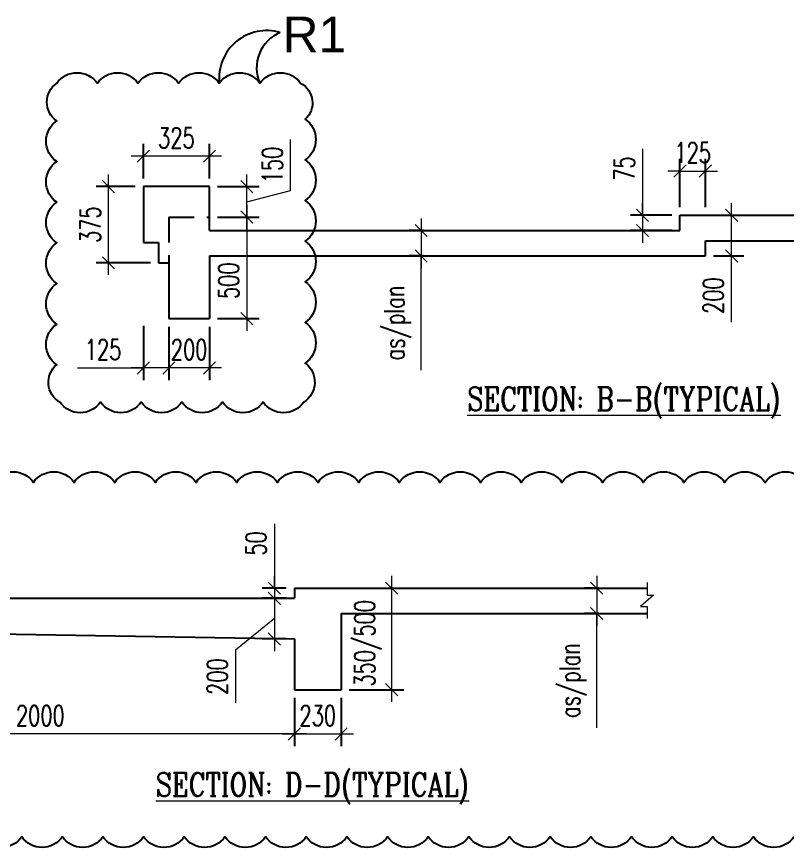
# Model space of a CAD drawing. Header units: millimetres. Extents: x 1255966 to 1543012, y 318612 to 465611.
# Drawn here: x 1401586 to 1405377, y 318612 to 322701 of the extents above; entities that cross this region are included whole.
import ezdxf

# ---------------------------------------------------------------- set-up
doc = ezdxf.new("R2010")
doc.units = ezdxf.units.MM
doc.header["$LTSCALE"] = 500
doc.header["$MEASUREMENT"] = 0
doc.header["$PDMODE"] = 34
doc.linetypes.add('HIDDEN', pattern=[0.375, 0.25, -0.125])
doc.layers.get('Defpoints').update_dxf_attribs({"lineweight": 0})
for name, color, linetype, lineweight in [('BEAM ELE', 2, 'Continuous', 15), ('dim-M', 1, 'Continuous', 15), ('TEXT2', 3, 'Continuous', 15)]:
    doc.layers.add(name, color=color, linetype=linetype, lineweight=lineweight)
doc.layers.add('CLOUD', color=95, linetype='Continuous')
doc.layers.add('sec', color=31, linetype='Continuous')
doc.styles.add('2MM', font='romans.shx', dxfattribs={"width": 0.7})
doc.styles.add('3mm', font='arial.ttf')
doc.styles.add('BHTESHT$0$HSCC2', font='romanc.shx')
doc.dimstyles.new('RAJESH', dxfattribs={"dimtxt": 200, "dimasz": 180, "dimexe": 100, "dimexo": 250, "dimgap": 50, "dimtad": 2, "dimdec": 0, "dimrnd": 5, "dimzin": 1, "dimdsep": 46, "dimtxsty": '2MM', "dimblk": 'OBLIQUE', "dimcen": 0, "dimdle": 100, "dimclrd": 1, "dimclre": 1, "dimclrt": 3, "dimadec": 0, "dimazin": 0, "dimtfac": 1, "dimtdec": 0, "dimtix": 1, "dimtmove": 2, "dimatfit": 3, "dimfxl": 1, "dimtolj": 1, "dimlwd": -1, "dimarcsym": 0})

# ---------------------------------------------------------------- blocks, each defined once
blk = doc.blocks.new('_Oblique')
at = {"color": 0, "linetype": 'ByBlock', "lineweight": -2}
blk.add_line((-0.5, -0.5), (0.5, 0.5), dxfattribs=at)
blk = doc.blocks.new('*D743')
at = {"layer": 'Defpoints', "color": 0, "ltscale": 100, "transparency": 16777216}
for p in [(1403182.1, 319887.5), (1403430.9, 319887.5), (1403182.1, 319387.5)]:
    blk.add_point(p, dxfattribs=at)
at = {"layer": 'dim-M', "color": 1, "ltscale": 100, "transparency": 16777216}
blk.add_line((1403430.9, 319327.5), (1403430.9, 319947.5), dxfattribs=at)
at = {"layer": 'dim-M', "color": 1, "lineweight": -2, "ltscale": 100, "transparency": 16777216}
for p, q in [((1403222.1, 319887.5), (1403490.9, 319887.5)), ((1403222.1, 319387.5), (1403490.9, 319387.5))]:
    blk.add_line(p, q, dxfattribs=at)
at = {"layer": 'dim-M', "color": 1, "ltscale": 100, "transparency": 16777216, "xscale": 60, "yscale": 60, "zscale": 60}
for p, rotation in [((1403430.9, 319887.5), 90), ((1403430.9, 319387.5), 270)]:
    blk.add_blockref('_Oblique', p, dxfattribs=dict(at, rotation=rotation))
at = {"layer": 'dim-M', "color": 3, "ltscale": 100, "transparency": 16777216, "insert": (1403314.7, 319615.9), "char_height": 100, "attachment_point": 5, "rotation": 90, "style": '2MM'}
blk.add_mtext('\\A1;350/500', dxfattribs=at)
blk = doc.blocks.new('*D744')
at = {"layer": 'Defpoints', "color": 0, "ltscale": 100, "transparency": 16777216}
for p in [(1402952.1, 319387.5), (1403182.1, 319387.5), (1403182.1, 319169.8)]:
    blk.add_point(p, dxfattribs=at)
at = {"layer": 'dim-M', "color": 1, "lineweight": -2, "ltscale": 100, "transparency": 16777216}
for p, q in [((1402952.1, 319347.5), (1402952.1, 319109.8)), ((1403182.1, 319347.5), (1403182.1, 319109.8))]:
    blk.add_line(p, q, dxfattribs=at)
at = {"layer": 'dim-M', "color": 1, "ltscale": 100, "transparency": 16777216}
blk.add_line((1402892.1, 319169.8), (1403242.1, 319169.8), dxfattribs=at)
at = {"layer": 'dim-M', "color": 1, "ltscale": 100, "transparency": 16777216, "xscale": 60, "yscale": 60, "zscale": 60, "rotation": 180}
blk.add_blockref('_Oblique', (1402952.1, 319169.8), dxfattribs=at)
at = {"layer": 'dim-M', "color": 1, "ltscale": 100, "transparency": 16777216, "xscale": 60, "yscale": 60, "zscale": 60}
blk.add_blockref('_Oblique', (1403182.1, 319169.8), dxfattribs=at)
at = {"layer": 'dim-M', "color": 3, "ltscale": 100, "transparency": 16777216, "insert": (1403067.1, 319259.8), "char_height": 100, "attachment_point": 5, "style": '2MM'}
blk.add_mtext('\\A1;230', dxfattribs=at)
blk = doc.blocks.new('*D725')
at = {"layer": 'Defpoints', "color": 0, "ltscale": 100, "transparency": 16777216}
for p in [(1404490.2, 319887.5), (1404439.4, 319762.5), (1404490.2, 319762.5)]:
    blk.add_point(p, dxfattribs=at)
at = {"layer": 'dim-M', "color": 1, "ltscale": 100, "transparency": 16777216}
for p, q in [((1404439.4, 319947.5), (1404439.4, 319702.5)), ((1404439.4, 319199.8), (1404439.4, 319762.5))]:
    blk.add_line(p, q, dxfattribs=at)
at = {"layer": 'dim-M', "color": 1, "lineweight": -2, "ltscale": 100, "transparency": 16777216}
for p, q in [((1404450.2, 319887.5), (1404379.4, 319887.5)), ((1404450.2, 319762.5), (1404379.4, 319762.5))]:
    blk.add_line(p, q, dxfattribs=at)
at = {"layer": 'dim-M', "color": 1, "ltscale": 100, "transparency": 16777216, "xscale": 60, "yscale": 60, "zscale": 60}
for p, rotation in [((1404439.4, 319887.5), 90), ((1404439.4, 319762.5), 270)]:
    blk.add_blockref('_Oblique', p, dxfattribs=dict(at, rotation=rotation))
at = {"layer": 'dim-M', "color": 3, "ltscale": 100, "transparency": 16777216, "insert": (1404323.2, 319433.1), "char_height": 100, "attachment_point": 5, "rotation": 90, "style": '2MM'}
blk.add_mtext('\\A1;as/plan', dxfattribs=at)
blk = doc.blocks.new('*D726')
at = {"layer": 'Defpoints', "color": 0, "ltscale": 100, "transparency": 16777216}
for p in [(1400952.1, 319672.5), (1402952.1, 319387.5), (1400952.1, 319169.8)]:
    blk.add_point(p, dxfattribs=at)
at = {"layer": 'dim-M', "color": 1, "lineweight": -2, "ltscale": 100, "transparency": 16777216}
for p, q in [((1400952.1, 319632.5), (1400952.1, 319109.8)), ((1402952.1, 319347.5), (1402952.1, 319109.8))]:
    blk.add_line(p, q, dxfattribs=at)
at = {"layer": 'dim-M', "color": 1, "ltscale": 100, "transparency": 16777216}
blk.add_line((1403012.1, 319169.8), (1400892.1, 319169.8), dxfattribs=at)
at = {"layer": 'dim-M', "color": 1, "ltscale": 100, "transparency": 16777216, "xscale": 60, "yscale": 60, "zscale": 60, "rotation": 180}
blk.add_blockref('_Oblique', (1400952.1, 319169.8), dxfattribs=at)
at = {"layer": 'dim-M', "color": 1, "ltscale": 100, "transparency": 16777216, "xscale": 60, "yscale": 60, "zscale": 60}
blk.add_blockref('_Oblique', (1402952.1, 319169.8), dxfattribs=at)
at = {"layer": 'dim-M', "color": 3, "ltscale": 100, "transparency": 16777216, "insert": (1401702.1, 319259.8), "char_height": 100, "attachment_point": 5, "style": '2MM'}
blk.add_mtext('\\A1;2000', dxfattribs=at)
blk = doc.blocks.new('*D745')
at = {"layer": 'Defpoints', "color": 0, "ltscale": 100, "transparency": 16777216}
for p in [(1402952.1, 319887.5), (1402853.7, 319837.5), (1402952.1, 319837.5)]:
    blk.add_point(p, dxfattribs=at)
at = {"layer": 'dim-M', "color": 1, "ltscale": 100, "transparency": 16777216}
for p, q in [((1402853.7, 320204), (1402853.7, 319887.5)), ((1402853.7, 319887.5), (1402853.7, 319947.5)), ((1402853.7, 319887.5), (1402853.7, 319837.5)), ((1402853.7, 319887.5), (1402853.7, 319837.5)), ((1402853.7, 319837.5), (1402853.7, 319777.5))]:
    blk.add_line(p, q, dxfattribs=at)
at = {"layer": 'dim-M', "color": 1, "lineweight": -2, "ltscale": 100, "transparency": 16777216}
for p, q in [((1402912.1, 319887.5), (1402793.7, 319887.5)), ((1402912.1, 319837.5), (1402793.7, 319837.5))]:
    blk.add_line(p, q, dxfattribs=at)
at = {"layer": 'dim-M', "color": 1, "ltscale": 100, "transparency": 16777216, "xscale": 60, "yscale": 60, "zscale": 60}
for p, rotation in [((1402853.7, 319887.5), 270), ((1402853.7, 319837.5), 90)]:
    blk.add_blockref('_Oblique', p, dxfattribs=dict(at, rotation=rotation))
at = {"layer": 'dim-M', "color": 3, "ltscale": 100, "transparency": 16777216, "insert": (1402763.7, 320107.4), "char_height": 100, "attachment_point": 5, "rotation": 90, "style": '2MM'}
blk.add_mtext('\\A1;50', dxfattribs=at)
blk = doc.blocks.new('*D751')
at = {"layer": 'Defpoints', "color": 0, "ltscale": 100, "transparency": 16777216}
for p in [(1402952.1, 319837.5), (1402853.7, 319637.5), (1402952.1, 319637.5)]:
    blk.add_point(p, dxfattribs=at)
at = {"layer": 'dim-M', "color": 1, "ltscale": 100, "transparency": 16777216}
for p, q in [((1402853.7, 319897.5), (1402853.7, 319577.5)), ((1402853.7, 319737.5), (1402663, 319582.3)), ((1402663, 319582.3), (1402663, 319322.3))]:
    blk.add_line(p, q, dxfattribs=at)
at = {"layer": 'dim-M', "color": 1, "lineweight": -2, "ltscale": 100, "transparency": 16777216}
for p, q in [((1402912.1, 319837.5), (1402793.7, 319837.5)), ((1402912.1, 319637.5), (1402793.7, 319637.5))]:
    blk.add_line(p, q, dxfattribs=at)
at = {"layer": 'dim-M', "color": 1, "ltscale": 100, "transparency": 16777216, "xscale": 60, "yscale": 60, "zscale": 60}
for p, rotation in [((1402853.7, 319837.5), 90), ((1402853.7, 319637.5), 270)]:
    blk.add_blockref('_Oblique', p, dxfattribs=dict(at, rotation=rotation))
at = {"layer": 'dim-M', "color": 3, "ltscale": 100, "transparency": 16777216, "insert": (1402573, 319452.3), "char_height": 100, "attachment_point": 5, "rotation": 90, "style": '2MM'}
blk.add_mtext('\\A1;200', dxfattribs=at)
blk = doc.blocks.new('*D761')
at = {"layer": 'Defpoints', "color": 0, "ltscale": 100, "transparency": 16777216}
for p in [(1402334.1, 321214), (1402534.1, 321214), (1402334.1, 320971.4)]:
    blk.add_point(p, dxfattribs=at)
at = {"layer": 'dim-M', "color": 1, "lineweight": -2, "ltscale": 100, "transparency": 16777216}
for p, q in [((1402334.1, 321174), (1402334.1, 320911.4)), ((1402534.1, 321174), (1402534.1, 320911.4))]:
    blk.add_line(p, q, dxfattribs=at)
at = {"layer": 'dim-M', "color": 1, "ltscale": 100, "transparency": 16777216}
blk.add_line((1402594.1, 320971.4), (1402274.1, 320971.4), dxfattribs=at)
at = {"layer": 'dim-M', "color": 1, "ltscale": 100, "transparency": 16777216, "xscale": 60, "yscale": 60, "zscale": 60, "rotation": 180}
blk.add_blockref('_Oblique', (1402334.1, 320971.4), dxfattribs=at)
at = {"layer": 'dim-M', "color": 1, "ltscale": 100, "transparency": 16777216, "xscale": 60, "yscale": 60, "zscale": 60}
blk.add_blockref('_Oblique', (1402534.1, 320971.4), dxfattribs=at)
at = {"layer": 'dim-M', "color": 3, "ltscale": 100, "transparency": 16777216, "insert": (1402434.1, 321061.4), "char_height": 100, "attachment_point": 5, "style": '2MM'}
blk.add_mtext('\\A1;200', dxfattribs=at)
blk = doc.blocks.new('*D762')
at = {"layer": 'Defpoints', "color": 0, "ltscale": 100, "transparency": 16777216}
for p in [(1403626.6, 321647.6), (1403575.8, 321522.6), (1403626.6, 321522.6)]:
    blk.add_point(p, dxfattribs=at)
at = {"layer": 'dim-M', "color": 1, "ltscale": 100, "transparency": 16777216}
for p, q in [((1403575.8, 321707.6), (1403575.8, 321462.6)), ((1403575.8, 320959.9), (1403575.8, 321522.6))]:
    blk.add_line(p, q, dxfattribs=at)
at = {"layer": 'dim-M', "color": 1, "lineweight": -2, "ltscale": 100, "transparency": 16777216}
for p, q in [((1403586.6, 321647.6), (1403515.8, 321647.6)), ((1403586.6, 321522.6), (1403515.8, 321522.6))]:
    blk.add_line(p, q, dxfattribs=at)
at = {"layer": 'dim-M', "color": 1, "ltscale": 100, "transparency": 16777216, "xscale": 60, "yscale": 60, "zscale": 60}
for p, rotation in [((1403575.8, 321647.6), 90), ((1403575.8, 321522.6), 270)]:
    blk.add_blockref('_Oblique', p, dxfattribs=dict(at, rotation=rotation))
at = {"layer": 'dim-M', "color": 3, "ltscale": 100, "transparency": 16777216, "insert": (1403459.6, 321193.2), "char_height": 100, "attachment_point": 5, "rotation": 90, "style": '2MM'}
blk.add_mtext('\\A1;as/plan', dxfattribs=at)
blk = doc.blocks.new('*D764')
at = {"layer": 'Defpoints', "color": 0, "ltscale": 100, "transparency": 16777216}
for p in [(1404974.1, 321940.4), (1404849.1, 321722.6), (1404974.1, 321722.6)]:
    blk.add_point(p, dxfattribs=at)
at = {"layer": 'dim-M', "color": 1, "lineweight": -2, "ltscale": 100, "transparency": 16777216}
for p, q in [((1404849.1, 321762.6), (1404849.1, 322000.4)), ((1404974.1, 321762.6), (1404974.1, 322000.4))]:
    blk.add_line(p, q, dxfattribs=at)
at = {"layer": 'dim-M', "color": 1, "ltscale": 100, "transparency": 16777216}
for p, q in [((1404849.1, 321940.4), (1404789.1, 321940.4)), ((1404849.1, 321940.4), (1404974.1, 321940.4)), ((1404974.1, 321940.4), (1405034.1, 321940.4))]:
    blk.add_line(p, q, dxfattribs=at)
at = {"layer": 'dim-M', "color": 1, "ltscale": 100, "transparency": 16777216, "xscale": 60, "yscale": 60, "zscale": 60}
blk.add_blockref('_Oblique', (1404849.1, 321940.4), dxfattribs=at)
at = {"layer": 'dim-M', "color": 1, "ltscale": 100, "transparency": 16777216, "xscale": 60, "yscale": 60, "zscale": 60, "rotation": 180}
blk.add_blockref('_Oblique', (1404974.1, 321940.4), dxfattribs=at)
at = {"layer": 'dim-M', "color": 3, "ltscale": 100, "transparency": 16777216, "insert": (1404911.6, 322030.4), "char_height": 100, "attachment_point": 5, "style": '2MM'}
blk.add_mtext('\\A1;125', dxfattribs=at)
blk = doc.blocks.new('*D766')
at = {"layer": 'Defpoints', "color": 0, "ltscale": 100, "transparency": 16777216}
for p in [(1404849.1, 321722.6), (1404664.9, 321647.6), (1404849.1, 321647.6)]:
    blk.add_point(p, dxfattribs=at)
at = {"layer": 'dim-M', "color": 1, "ltscale": 100, "transparency": 16777216}
for p, q in [((1404664.9, 322049.8), (1404664.9, 321722.6)), ((1404664.9, 321722.6), (1404664.9, 321782.6)), ((1404664.9, 321722.6), (1404664.9, 321647.6)), ((1404664.9, 321722.6), (1404664.9, 321647.6)), ((1404664.9, 321647.6), (1404664.9, 321587.6))]:
    blk.add_line(p, q, dxfattribs=at)
at = {"layer": 'dim-M', "color": 1, "lineweight": -2, "ltscale": 100, "transparency": 16777216}
for p, q in [((1404809.1, 321722.6), (1404604.9, 321722.6)), ((1404809.1, 321647.6), (1404604.9, 321647.6))]:
    blk.add_line(p, q, dxfattribs=at)
at = {"layer": 'dim-M', "color": 1, "ltscale": 100, "transparency": 16777216, "xscale": 60, "yscale": 60, "zscale": 60}
for p, rotation in [((1404664.9, 321722.6), 270), ((1404664.9, 321647.6), 90)]:
    blk.add_blockref('_Oblique', p, dxfattribs=dict(at, rotation=rotation))
at = {"layer": 'dim-M', "color": 3, "ltscale": 100, "transparency": 16777216, "insert": (1404574.9, 321953.1), "char_height": 100, "attachment_point": 5, "rotation": 90, "style": '2MM'}
blk.add_mtext('\\A1;75', dxfattribs=at)
blk = doc.blocks.new('*D767')
at = {"layer": 'Defpoints', "color": 0, "ltscale": 100, "transparency": 16777216}
for p in [(1402534.1, 321714), (1402534.1, 321214), (1402718.2, 321214)]:
    blk.add_point(p, dxfattribs=at)
at = {"layer": 'dim-M', "color": 1, "ltscale": 100, "transparency": 16777216}
blk.add_line((1402718.2, 321774), (1402718.2, 321154), dxfattribs=at)
at = {"layer": 'dim-M', "color": 1, "lineweight": -2, "ltscale": 100, "transparency": 16777216}
for p, q in [((1402574.1, 321714), (1402778.2, 321714)), ((1402574.1, 321214), (1402778.2, 321214))]:
    blk.add_line(p, q, dxfattribs=at)
at = {"layer": 'dim-M', "color": 1, "ltscale": 100, "transparency": 16777216, "xscale": 60, "yscale": 60, "zscale": 60}
for p, rotation in [((1402718.2, 321714), 90), ((1402718.2, 321214), 270)]:
    blk.add_blockref('_Oblique', p, dxfattribs=dict(at, rotation=rotation))
at = {"layer": 'dim-M', "color": 3, "ltscale": 100, "transparency": 16777216, "insert": (1402628.2, 321400.6), "char_height": 100, "attachment_point": 5, "rotation": 90, "style": '2MM'}
blk.add_mtext('\\A1;500', dxfattribs=at)
blk = doc.blocks.new('*D779')
at = {"layer": 'Defpoints', "color": 0, "ltscale": 100, "transparency": 16777216}
for p in [(1404974.1, 321722.6), (1405103.1, 321722.6), (1404974.1, 321522.6)]:
    blk.add_point(p, dxfattribs=at)
at = {"layer": 'dim-M', "color": 1, "ltscale": 100, "transparency": 16777216}
for p, q in [((1405103.1, 321462.6), (1405103.1, 321782.6)), ((1405103.1, 321197.4), (1405103.1, 321522.6))]:
    blk.add_line(p, q, dxfattribs=at)
at = {"layer": 'dim-M', "color": 1, "lineweight": -2, "ltscale": 100, "transparency": 16777216}
for p, q in [((1405014.1, 321722.6), (1405163.1, 321722.6)), ((1405014.1, 321522.6), (1405163.1, 321522.6))]:
    blk.add_line(p, q, dxfattribs=at)
at = {"layer": 'dim-M', "color": 1, "ltscale": 100, "transparency": 16777216, "xscale": 60, "yscale": 60, "zscale": 60}
for p, rotation in [((1405103.1, 321722.6), 90), ((1405103.1, 321522.6), 270)]:
    blk.add_blockref('_Oblique', p, dxfattribs=dict(at, rotation=rotation))
at = {"layer": 'dim-M', "color": 3, "ltscale": 100, "transparency": 16777216, "insert": (1405013.1, 321327.4), "char_height": 100, "attachment_point": 5, "rotation": 90, "style": '2MM'}
blk.add_mtext('\\A1;200', dxfattribs=at)
blk = doc.blocks.new('*D768')
at = {"layer": 'Defpoints', "color": 0, "ltscale": 100, "transparency": 16777216}
for p in [(1402209.1, 322014), (1402209.1, 321864), (1402534.1, 321864)]:
    blk.add_point(p, dxfattribs=at)
at = {"layer": 'dim-M', "color": 1, "lineweight": -2, "ltscale": 100, "transparency": 16777216}
for p, q in [((1402209.1, 321904), (1402209.1, 322074)), ((1402534.1, 321904), (1402534.1, 322074))]:
    blk.add_line(p, q, dxfattribs=at)
at = {"layer": 'dim-M', "color": 1, "ltscale": 100, "transparency": 16777216}
blk.add_line((1402594.1, 322014), (1402149.1, 322014), dxfattribs=at)
at = {"layer": 'dim-M', "color": 1, "ltscale": 100, "transparency": 16777216, "xscale": 60, "yscale": 60, "zscale": 60, "rotation": 180}
blk.add_blockref('_Oblique', (1402209.1, 322014), dxfattribs=at)
at = {"layer": 'dim-M', "color": 1, "ltscale": 100, "transparency": 16777216, "xscale": 60, "yscale": 60, "zscale": 60}
blk.add_blockref('_Oblique', (1402534.1, 322014), dxfattribs=at)
at = {"layer": 'dim-M', "color": 3, "ltscale": 100, "transparency": 16777216, "insert": (1402371.6, 322104), "char_height": 100, "attachment_point": 5, "style": '2MM'}
blk.add_mtext('\\A1;325', dxfattribs=at)
blk = doc.blocks.new('*D769')
at = {"layer": 'Defpoints', "color": 0, "ltscale": 100, "transparency": 16777216}
for p in [(1402037.4, 321864), (1402209.1, 321864), (1402284.1, 321489)]:
    blk.add_point(p, dxfattribs=at)
at = {"layer": 'dim-M', "color": 1, "ltscale": 100, "transparency": 16777216}
blk.add_line((1402037.4, 321429), (1402037.4, 321924), dxfattribs=at)
at = {"layer": 'dim-M', "color": 1, "lineweight": -2, "ltscale": 100, "transparency": 16777216}
for p, q in [((1402169.1, 321864), (1401977.4, 321864)), ((1402244.1, 321489), (1401977.4, 321489))]:
    blk.add_line(p, q, dxfattribs=at)
at = {"layer": 'dim-M', "color": 1, "ltscale": 100, "transparency": 16777216, "xscale": 60, "yscale": 60, "zscale": 60}
for p, rotation in [((1402037.4, 321864), 90), ((1402037.4, 321489), 270)]:
    blk.add_blockref('_Oblique', p, dxfattribs=dict(at, rotation=rotation))
at = {"layer": 'dim-M', "color": 3, "ltscale": 100, "transparency": 16777216, "insert": (1401947.4, 321676.5), "char_height": 100, "attachment_point": 5, "rotation": 90, "style": '2MM'}
blk.add_mtext('\\A1;375', dxfattribs=at)
blk = doc.blocks.new('*D770')
at = {"layer": 'Defpoints', "color": 0, "ltscale": 100, "transparency": 16777216}
for p in [(1402209.1, 321218.8), (1402334.1, 321214), (1402209.1, 320971.4)]:
    blk.add_point(p, dxfattribs=at)
at = {"layer": 'dim-M', "color": 1, "lineweight": -2, "ltscale": 100, "transparency": 16777216}
for p, q in [((1402209.1, 321178.8), (1402209.1, 320911.4)), ((1402334.1, 321174), (1402334.1, 320911.4))]:
    blk.add_line(p, q, dxfattribs=at)
at = {"layer": 'dim-M', "color": 1, "ltscale": 100, "transparency": 16777216}
for p, q in [((1401885.7, 320971.4), (1402209.1, 320971.4)), ((1402394.1, 320971.4), (1402149.1, 320971.4))]:
    blk.add_line(p, q, dxfattribs=at)
at = {"layer": 'dim-M', "color": 1, "ltscale": 100, "transparency": 16777216, "xscale": 60, "yscale": 60, "zscale": 60, "rotation": 180}
blk.add_blockref('_Oblique', (1402209.1, 320971.4), dxfattribs=at)
at = {"layer": 'dim-M', "color": 1, "ltscale": 100, "transparency": 16777216, "xscale": 60, "yscale": 60, "zscale": 60}
blk.add_blockref('_Oblique', (1402334.1, 320971.4), dxfattribs=at)
at = {"layer": 'dim-M', "color": 3, "ltscale": 100, "transparency": 16777216, "insert": (1402010.7, 321061.4), "char_height": 100, "attachment_point": 5, "style": '2MM'}
blk.add_mtext('\\A1;125', dxfattribs=at)
blk = doc.blocks.new('*D782')
at = {"layer": 'Defpoints', "color": 0, "ltscale": 100, "transparency": 16777216}
for p in [(1402534.1, 321864, 4590.2), (1402718.2, 321864), (1402534.1, 321714, 4590.2)]:
    blk.add_point(p, dxfattribs=at)
at = {"layer": 'dim-M', "color": 1, "ltscale": 100, "transparency": 16777216}
for p, q in [((1402933.4, 321845.5), (1402933.4, 322095.5)), ((1402718.2, 321654), (1402718.2, 321924)), ((1402718.2, 321789), (1402933.4, 321845.5))]:
    blk.add_line(p, q, dxfattribs=at)
at = {"layer": 'dim-M', "color": 1, "lineweight": -2, "ltscale": 100, "transparency": 16777216}
for p, q in [((1402574.1, 321864), (1402778.2, 321864)), ((1402574.1, 321714), (1402778.2, 321714))]:
    blk.add_line(p, q, dxfattribs=at)
at = {"layer": 'dim-M', "color": 1, "ltscale": 100, "transparency": 16777216, "xscale": 60, "yscale": 60, "zscale": 60}
for p, rotation in [((1402718.2, 321864), 90), ((1402718.2, 321714), 270)]:
    blk.add_blockref('_Oblique', p, dxfattribs=dict(at, rotation=rotation))
at = {"layer": 'dim-M', "color": 3, "ltscale": 100, "transparency": 16777216, "insert": (1402843.4, 321970.5), "char_height": 100, "attachment_point": 5, "rotation": 90, "style": '2MM'}
blk.add_mtext('\\A1;150', dxfattribs=at)

msp = doc.modelspace()

# ---------------------------------------------------------------- linework, layer by layer
at = {"layer": 'BEAM ELE', "color": 1}
msp.add_lwpolyline([(1404687.1, 319915.1), (1404687.1, 319852.3), (1404719.2, 319852.3), (1404654.9, 319797.9), (1404687.1, 319797.9), (1404687.1, 319738.6)], dxfattribs=at)
at = {"layer": 'CLOUD', "color": 1, "ltscale": 10}
msp.add_lwpolyline([(1401782.6, 322372.6, -0.520567), (1401982.6, 322372.6, -0.520567), (1402182.6, 322372.6, -0.520567), (1402382.6, 322372.6, -0.520567), (1402582.6, 322372.6, -0.520567), (1402782.6, 322372.6, -0.520567), (1402982.6, 322372.6, -0.520567), (1403005.5, 322195.5, -0.520567), (1403005.5, 321995.5, -0.520567), (1403005.5, 321795.5, -0.520567), (1403005.5, 321595.5, -0.520567), (1403005.5, 321395.5, -0.520567), (1403005.5, 321195.5, -0.520567), (1403005.5, 320995.5, -0.520567), (1402998.2, 320802.8, -0.520567), (1402798.2, 320802.8, -0.520567), (1402598.2, 320802.8, -0.520567), (1402398.2, 320802.8, -0.520567), (1402198.2, 320802.8, -0.520567), (1401998.2, 320802.8, -0.520567), (1401798.2, 320802.8, -0.520567), (1401782.6, 320987.2, -0.520567), (1401782.6, 321187.2, -0.520567), (1401782.6, 321387.2, -0.520567), (1401782.6, 321587.2, -0.520567), (1401782.6, 321787.2, -0.520567), (1401782.6, 321987.2, -0.520567), (1401782.6, 322187.2, -0.520567)], format="xyb", close=True, dxfattribs=at)
for points in [[(1401468.3, 320408.4, -0.520567), (1401668.3, 320408.4, -0.520567), (1401868.3, 320408.4, -0.520567), (1402068.3, 320408.4, -0.520567), (1402268.3, 320408.4, -0.520567), (1402468.3, 320408.4, -0.520567), (1402668.3, 320408.4, -0.520567), (1402868.3, 320408.4, -0.520567), (1403068.3, 320408.4, -0.520567), (1403268.3, 320408.4, -0.520567), (1403468.3, 320408.4, -0.520567), (1403668.3, 320408.4, -0.520567), (1403868.3, 320408.4, -0.520567), (1404068.3, 320408.4, -0.520567), (1404268.3, 320408.4, -0.520567), (1404468.3, 320408.4, -0.520567), (1404668.3, 320408.4, -0.520567), (1404868.3, 320408.4, -0.520567), (1405068.3, 320408.4, -0.520567), (1405268.3, 320408.4, -0.520567), (1405468.3, 320408.4, -0.520567)], [(1405410.4, 318663.6, -0.520567), (1405210.4, 318663.6, -0.520567), (1405010.4, 318663.6, -0.520567), (1404810.4, 318663.6, -0.520567), (1404610.4, 318663.6, -0.520567), (1404410.4, 318663.6, -0.520567), (1404210.4, 318663.6, -0.520567), (1404010.4, 318663.6, -0.520567), (1403810.4, 318663.6, -0.520567), (1403610.4, 318663.6, -0.520567), (1403410.4, 318663.6, -0.520567), (1403210.4, 318663.6, -0.520567), (1403010.4, 318663.6, -0.520567), (1402810.4, 318663.6, -0.520567), (1402610.4, 318663.6, -0.520567), (1402410.4, 318663.6, -0.520567), (1402210.4, 318663.6, -0.520567), (1402010.4, 318663.6, -0.520567), (1401810.4, 318663.6, -0.520567), (1401610.4, 318663.6, -0.520567), (1401410.4, 318663.6, -0.520567)]]:
    msp.add_lwpolyline(points, format="xyb", dxfattribs=at)
for centre, radius, start, end in [((1402816.9, 322396.7), 235.6, 73.816, 185.8797), ((1402954.1, 322449.3), 187.8, 112.3627, 204.1007)]:
    msp.add_arc(centre, radius, start, end, dxfattribs=at)
at = {"layer": 'sec', "color": 3, "linetype": 'ByBlock'}
for p, q in [((1402534.1, 321864), (1402209.1, 321864)), ((1402209.1, 321864), (1402209.1, 321589)), ((1402534.1, 321647.6), (1402534.1, 321864)), ((1404849.1, 321647.6), (1404849.1, 321722.6)), ((1404849.1, 321722.6), (1406998.1, 321722.6)), ((1402534.1, 321647.6, -4590.2), (1404849.1, 321647.6)), ((1402209.1, 321589), (1402284.1, 321589)), ((1402284.1, 321589), (1402284.1, 321489)), ((1404974.1, 321522.6), (1404974.1, 321597.6)), ((1404974.1, 321597.6), (1406109.1, 321597.6)), ((1402284.1, 321489), (1402334.1, 321489)), ((1402334.1, 321489), (1402334.1, 321214)), ((1402534.1, 321522.6, -4590.2), (1402534.1, 321214)), ((1402534.1, 321522.6, -4590.2), (1404974.1, 321522.6)), ((1402334.1, 321214), (1402534.1, 321214)), ((1402952.1, 319887.5), (1402952.1, 319837.5)), ((1402952.1, 319887.5), (1404687.1, 319887.5)), ((1401052.1, 319837.5), (1402952.1, 319837.5)), ((1403182.1, 319762.5), (1403182.1, 319387.5)), ((1403182.1, 319762.5), (1404687.1, 319762.5)), ((1400952.1, 319672.5), (1402952.1, 319637.5)), ((1402952.1, 319637.5), (1402952.1, 319387.5)), ((1402952.1, 319387.5), (1403182.1, 319387.5))]:
    msp.add_line(p, q, dxfattribs=at)
at = {"layer": 'sec', "color": 3, "linetype": 'HIDDEN'}
for q in [(1402534.1, 321714), (1402334.1, 321489)]:
    msp.add_line((1402334.1, 321714), q, dxfattribs=at)

# ---------------------------------------------------------------- texts
at = {"layer": 'CLOUD', "color": 1, "linetype": 'Continuous', "style": '3mm'}
msp.add_text('R1', height=175, dxfattribs=at).set_placement((1402894.3, 322525.7, 0))
at = {"layer": 'TEXT2', "style": 'BHTESHT$0$HSCC2', "width": 0.8}
for s, p in [('%%USECTION: B-B(TYPICAL)', (1403802.8, 320761.8, -2007576.1)), ('%%USECTION: D-D(TYPICAL)', (1402270.4, 318863.3, -2007576.1))]:
    msp.add_text(s, height=115, dxfattribs=at).set_placement(p)

# ---------------------------------------------------------------- dimensions: what is measured, and where the dimension line sits
at = {"layer": 'dim-M', "ltscale": 100}
for base, p1, p2, picture, middle in [((1402209.1, 322014, -4590.2), (1402534.1, 321864, -4590.2), (1402209.1, 321864, -4590.2), '*D768', (1402371.6, 322104, -4590.2)), ((1404974.1, 321940.4), (1404849.1, 321722.6), (1404974.1, 321722.6), '*D764', (1404911.6, 322030.4))]:
    dim = msp.add_linear_dim(base=base, p1=p1, p2=p2, dimstyle='RAJESH', override={"dimtxt": 100, "dimasz": 60, "dimexe": 60, "dimexo": 40, "dimgap": 40, "dimdle": 60, "dimtmove": 1}, dxfattribs=at)
    dim.commit()
    dim.dimension.update_dxf_attribs({"geometry": picture, "text_midpoint": middle})
for base, p1, p2, picture, middle in [((1402718.2, 321864, -4590.2), (1402534.1, 321714), (1402534.1, 321864), '*D782', (1402933.4, 321885.5, -4590.2)), ((1404664.9, 321647.6), (1404849.1, 321722.6), (1404849.1, 321647.6), '*D766', (1404577, 321953.1)), ((1402037.4, 321864, -4590.2), (1402284.1, 321489, -4590.2), (1402209.1, 321864, -4590.2), '*D769', (1402037.4, 321676.5, -4590.2)), ((1402718.2, 321214), (1402534.1, 321714), (1402534.1, 321214), '*D767', (1402718.2, 321400.6)), ((1405103.1, 321722.6), (1404974.1, 321522.6), (1404974.1, 321722.6), '*D779', (1405192, 321327.4)), ((1402853.7, 319837.5), (1402952.1, 319887.5), (1402952.1, 319837.5), '*D745', (1402906.4, 320107.4)), ((1402853.7, 319637.5), (1402952.1, 319837.5), (1402952.1, 319637.5), '*D751', (1402663, 319542.3))]:
    dim = msp.add_linear_dim(base=base, p1=p1, p2=p2, angle=90, dimstyle='RAJESH', override={"dimtxt": 100, "dimasz": 60, "dimexe": 60, "dimexo": 40, "dimgap": 40, "dimdle": 60, "dimtmove": 1}, dxfattribs=at)
    dim.commit()
    dim.dimension.update_dxf_attribs({"geometry": picture, "text_midpoint": middle, "dimtype": 160})
for base, p1, p2, text, picture, middle in [((1403575.8, 321522.6), (1403626.6, 321647.6), (1403626.6, 321522.6), 'as/plan', '*D762', (1403485.8, 321193.2)), ((1403430.9, 319887.5), (1403182.1, 319387.5), (1403182.1, 319887.5), '350/500', '*D743', (1403430.9, 319615.9)), ((1404439.4, 319762.5), (1404490.2, 319887.5), (1404490.2, 319762.5), 'as/plan', '*D725', (1404349.4, 319433.1))]:
    dim = msp.add_linear_dim(base=base, p1=p1, p2=p2, angle=90, text=text, dimstyle='RAJESH', override={"dimtxt": 100, "dimasz": 60, "dimexe": 60, "dimexo": 40, "dimgap": 40, "dimdle": 60, "dimtmove": 1}, dxfattribs=at)
    dim.commit()
    dim.dimension.update_dxf_attribs({"geometry": picture, "text_midpoint": middle, "dimtype": 160})
for base, p1, p2, picture, middle in [((1402209.1, 320971.4), (1402334.1, 321214), (1402209.1, 321218.8), '*D770', (1402010.7, 320974.7)), ((1402334.1, 320971.4), (1402534.1, 321214), (1402334.1, 321214), '*D761', (1402434.1, 320971.4)), ((1400952.1, 319169.8), (1402952.1, 319387.5), (1400952.1, 319672.5), '*D726', (1401702.1, 319169.8)), ((1403182.1, 319169.8), (1402952.1, 319387.5), (1403182.1, 319387.5), '*D744', (1403067.1, 319169.8))]:
    dim = msp.add_linear_dim(base=base, p1=p1, p2=p2, dimstyle='RAJESH', override={"dimtxt": 100, "dimasz": 60, "dimexe": 60, "dimexo": 40, "dimgap": 40, "dimdle": 60, "dimtmove": 1}, dxfattribs=at)
    dim.commit()
    dim.dimension.update_dxf_attribs({"geometry": picture, "text_midpoint": middle, "dimtype": 160})

doc.saveas('drawing.dxf')
